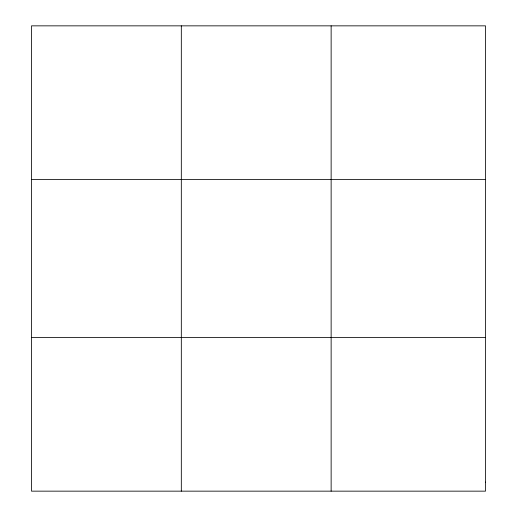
<?xml version="1.0" encoding="UTF-8"?>
<svg xmlns="http://www.w3.org/2000/svg" width="517" height="517" viewBox="0 0 517 517"><rect width="100%" height="100%" fill="white"/><g stroke="black" fill="none" stroke-linecap="round" stroke-linejoin="round"><path stroke-width="0.78" d="M181.318 491.15L181.318 25.85M331.138 491.15L331.138 25.85M31.498 179.399L485.502 179.399M31.498 337.601L485.502 337.601M485.502 482.115L485.502 491.15L31.498 491.15L31.498 25.85L485.502 25.85L485.502 482.115"/></g></svg>
